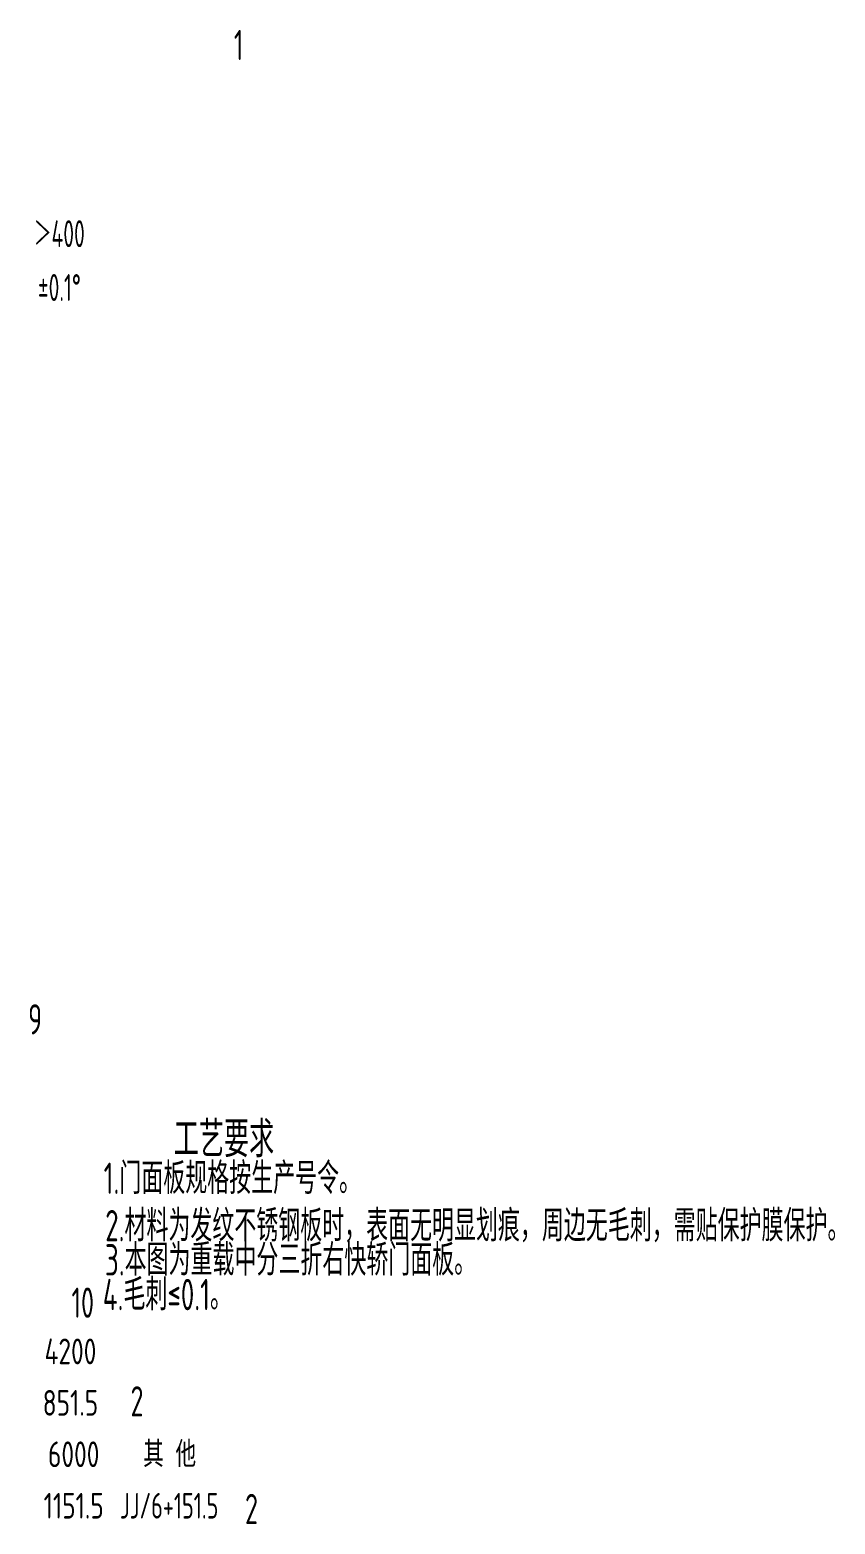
# Model space of a CAD drawing. Header units: inches. Extents: x 14216 to 120088, y -29410 to 23559.
# Drawn here: x 58305.2 to 58395, y 6668.4 to 6835.1 of the extents above; entities that cross this region are included whole.
import ezdxf
from ezdxf.enums import TextEntityAlignment as Align

# ---------------------------------------------------------------- set-up
doc = ezdxf.new("R2010")
doc.units = ezdxf.units.IN
doc.header["$LTSCALE"] = 0.3
doc.header["$MEASUREMENT"] = 0
doc.layers.add('2', color=2, linetype='Continuous')
doc.layers.add('2细实线', color=2, linetype='Continuous')
doc.styles.add('HZ', font='isocp2.shx', dxfattribs={"width": 0.7, "bigfont": 'hztxt.shx'})

msp = doc.modelspace()

# ---------------------------------------------------------------- texts
at = {"layer": '2', "color": 4, "style": 'HZ', "width": 0.7}
for s, p in [('1', (58327.939, 6831.752)), ('9', (58304.99, 6723.059)), ('10', (58309.824, 6691.451)), ('2', (58316.406, 6680.443)), ('2', (58329.178, 6668.434))]:
    msp.add_text(s, height=3.375, dxfattribs=at).set_placement(p)
at = {"layer": '2细实线', "style": 'HZ'}
for s, height, width, p in [('＞400', 3, 0.65, (58308.477, 6812.389)), ('%%p0.1%%d', 3, 0.65, (58308.477, 6806.389)), ('4200', 2.8687, 0.8, (58309.71, 6687.7)), ('851.5', 2.8687, 0.8, (58309.71, 6681.963)), ('其 他', 2.8687, 0.8, (58320.773, 6676.225)), ('6000', 2.8687, 0.8, (58310.075, 6676.225)), ('1151.5', 2.8687, 0.8, (58310.075, 6670.488)), ('JJ/6+151.5', 2.8687, 0.7, (58320.719, 6670.488))]:
    msp.add_text(s, height=height, dxfattribs=dict(at, width=width)).set_placement(p, align=Align.MIDDLE_CENTER)
at = {"layer": '2细实线', "color": 3, "style": 'HZ', "width": 0.7}
msp.add_text('工艺要求', height=4, dxfattribs=at).set_placement((58321.227, 6709.366))
at = {"layer": '2细实线', "color": 6, "style": 'HZ', "width": 0.7}
for s, p in [('1.门面板规格按生产号令。', (58313.412, 6704.218)), ('3.本图为重载中分三折右快轿门面板。', (58313.556, 6695.111)), ('4.毛刺≤0.1。', (58313.314, 6691.242))]:
    msp.add_text(s, height=3.5, dxfattribs=at).set_placement(p, align=Align.BOTTOM_LEFT)
msp.add_text('2.材料为发纹不锈钢板时，表面无明显划痕，周边无毛刺，需贴保护膜保护。', height=3.5, dxfattribs=at).set_placement((58313.585, 6699.977))

doc.saveas('drawing.dxf')
